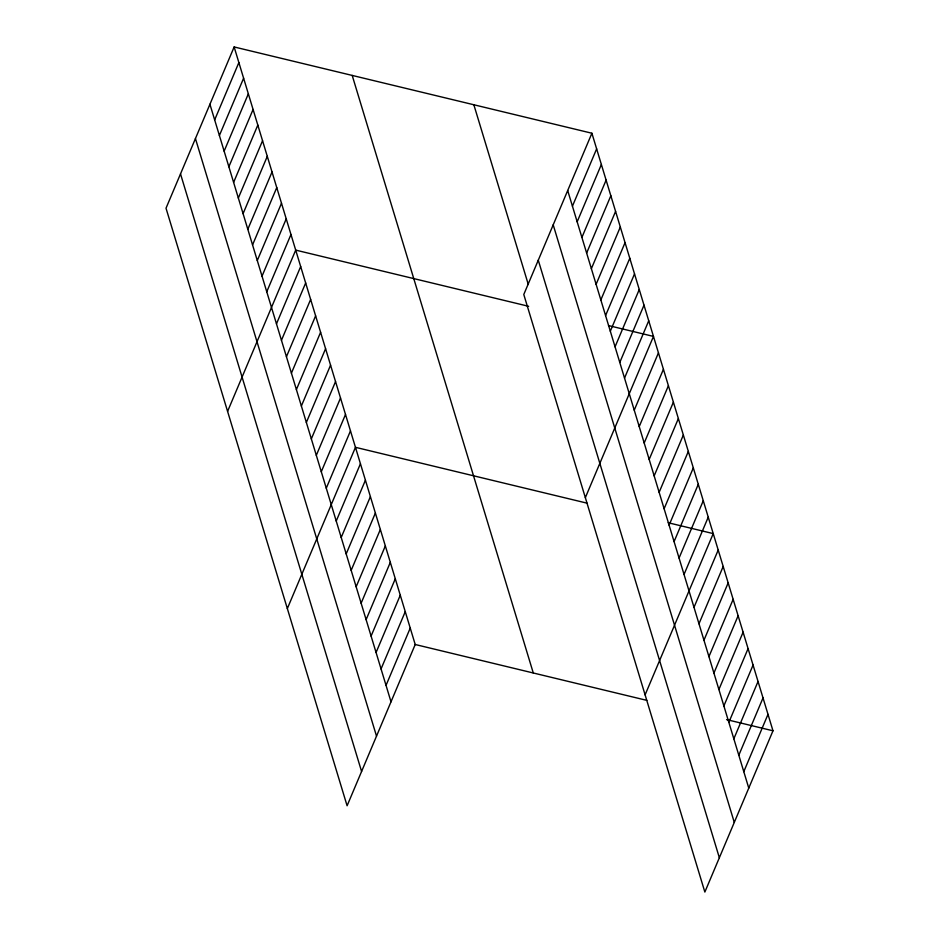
<?xml version="1.0" encoding="UTF-8"?>
<svg xmlns="http://www.w3.org/2000/svg" width="939" height="939" viewBox="0 0 939 939"><rect width="100%" height="100%" fill="white"/><g stroke="black" fill="none" stroke-linecap="round" stroke-linejoin="round"><path stroke-width="1.41" d="M234.14 46.95L166.015 208.212L347.101 805.768L415.214 644.506L234.14 46.95L591.899 133.232L772.985 730.788L704.86 892.05L523.786 294.494L591.899 133.232M214.667 119.887L238.87 62.573M219.397 135.509L243.612 78.207M224.139 151.144L248.342 93.83M228.87 166.766L253.084 109.464M233.611 182.401L257.814 125.087M238.342 198.023L262.556 140.721M243.084 213.658L267.286 156.344M247.814 229.28L272.028 171.978M252.556 244.915L276.759 187.6M257.286 260.537L281.5 203.235M262.028 276.16L286.231 218.857M266.758 291.794L290.973 234.492M227.59 411.376L295.703 250.114L528.645 306.302M276.477 323.849L300.68 266.547M281.454 340.294L305.668 282.979M286.442 356.726L310.645 299.412M291.419 373.159L315.621 315.844M296.395 389.591L320.598 332.277M301.372 406.024L325.587 348.709M306.36 422.456L330.563 365.154M311.337 438.889L335.54 381.586M316.314 455.321L340.517 398.019M321.291 471.754L345.505 414.451M326.279 488.186L350.482 430.884M287.346 608.566L355.458 447.316L587.051 503.163M336.232 521.051L360.435 463.749M341.209 537.484L365.424 480.181M346.198 553.916L370.4 496.614M351.174 570.349L375.377 513.046M356.151 586.781L380.354 529.479M361.128 603.214L385.342 545.911M366.116 619.646L390.319 562.344M371.093 636.079L395.296 578.776M376.07 652.511L400.272 595.209M572.438 206.169L596.641 148.867M381.046 668.944L405.261 611.641M577.168 221.804L601.371 164.489M386.035 685.376L410.237 628.074M581.898 237.426L606.113 180.124M586.64 253.061L610.843 195.746M591.37 268.683L615.585 211.381M596.112 284.306L620.315 227.003M600.843 299.94L625.057 242.638M605.585 315.563L629.787 258.26M610.315 331.197L634.529 273.895M615.057 346.82L639.259 289.517M619.787 362.454L644.001 305.152M624.529 378.077L648.732 320.774M585.349 497.658L653.474 336.408L608.495 325.563M634.248 410.143L658.45 352.841M639.224 426.576L663.427 369.273M644.201 443.008L668.404 385.706M649.178 459.441L673.392 402.138M654.166 475.873L678.369 418.571M659.143 492.306L683.346 435.003M664.119 508.738L688.322 451.436M669.096 525.171L693.311 467.868M674.085 541.603L698.287 484.301M679.061 558.036L703.264 500.733M684.038 574.468L708.241 517.166M645.105 694.86L713.229 533.598L668.251 522.753M694.003 607.333L718.206 550.031M698.98 623.766L723.183 566.463M703.957 640.198L728.159 582.896M708.933 656.631L733.148 599.328M713.922 673.063L738.124 615.761M718.898 689.496L743.101 632.193M723.875 705.928L748.078 648.626M728.852 722.361L753.066 665.058M733.84 738.793L758.043 681.491M738.817 755.226L763.02 697.923M743.794 771.658L767.996 714.356M415.214 644.506L646.807 700.365M726.598 719.603L772.985 730.788M567.696 190.547L748.77 788.091M553.2 224.844L734.286 822.4M538.27 260.185L719.356 857.741M473.843 104.757L528.305 284.494M352.195 75.425L533.282 672.981M209.925 104.252L391.011 701.809M195.441 138.561L376.516 736.117M180.511 173.903L361.585 771.459"/></g></svg>
